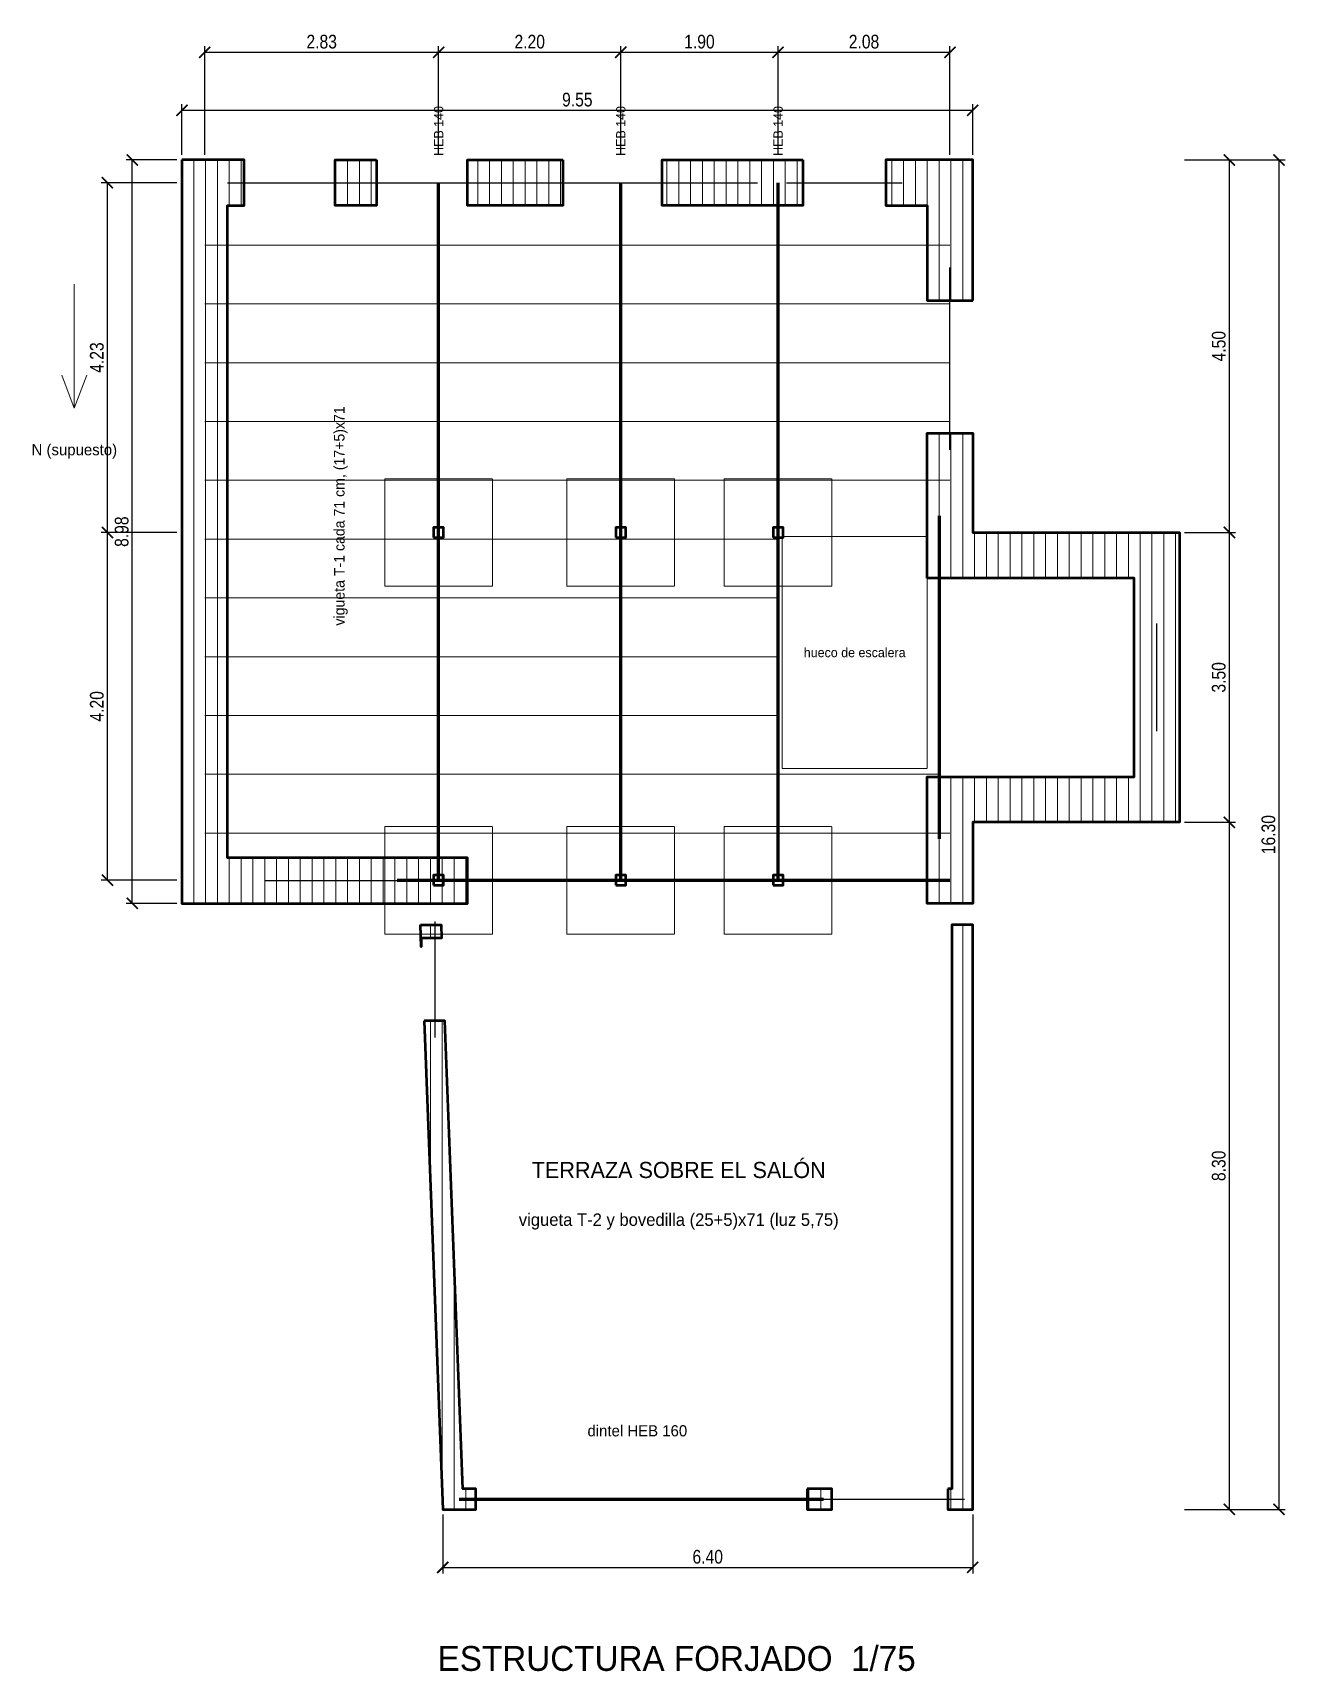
# Model space of a CAD drawing. Header units: millimetres. Extents: x -1802 to 13325, y -1954 to 17836.
import ezdxf
from ezdxf.enums import TextEntityAlignment as Align

# ---------------------------------------------------------------- set-up
doc = ezdxf.new("R2010")
doc.units = ezdxf.units.MM
doc.linetypes.add('DASHED', pattern=[1.524, 1.27, -0.254])
for name, color, linetype, lineweight in [('COTAS', 3, 'Continuous', 13), ('ESCALERA_ALTA', 30, 'DASHED', 18), ('muros_PB', 7, 'Continuous', 50), ('pilares', 1, 'Continuous', 50), ('RAYADO_MURO', 7, 'Continuous', 9), ('TEXTO', 2, 'Continuous', 13), ('VIGAS', 1, 'Continuous', 60), ('VIGUETA_HORM', 8, 'Continuous', 13), ('VIGUETAS', 5, 'Continuous', 25), ('ZAPATAS', 8, 'DASHED', 18)]:
    doc.layers.add(name, color=color, linetype=linetype, lineweight=lineweight)
doc.styles.add('OpenSansCondensed-Light', font='OpenSansCondensed-Light.ttf')
doc.dimstyles.new('EZDXF', dxfattribs={"dimtxt": 0.25, "dimasz": 0.175, "dimexe": 0.375, "dimexo": 0.125, "dimgap": 0.1, "dimtad": 1, "dimlfac": 100, "dimzin": 12, "dimdsep": 46, "dimtxsty": 'OpenSansCondensed-Light', "dimblk": 'ARCHTICK', "dimcen": 2.5, "dimazin": 3, "dimtfac": 0.5, "dimtmove": 2, "dimatfit": 3})

# ---------------------------------------------------------------- blocks, each defined once
blk = doc.blocks.new('_ARCHTICK')
at = {"color": 0, "linetype": 'BYBLOCK', "const_width": 0.15}
blk.add_lwpolyline([(-0.5, -0.5), (0.5, 0.5)], dxfattribs=at)

msp = doc.modelspace()

# ---------------------------------------------------------------- hatches: boundary and pattern name
at = {"layer": 'RAYADO_MURO'}
h = msp.add_hatch(dxfattribs=at)
h.set_pattern_fill('ANSI31', scale=45, angle=45)
h.paths.add_polyline_path([(0, 16300), (0, 7320), (3450, 7320), (3450, 7870), (550, 7870), (550, 15750), (750, 15750), (750, 16300)])
h = msp.add_hatch(dxfattribs=at)
h.set_pattern_fill('ANSI31', scale=45, angle=45)
h.paths.add_polyline_path([(2350, 16300), (2350, 15750), (1850, 15750), (1850, 16300)])
h = msp.add_hatch(dxfattribs=at)
h.set_pattern_fill('ANSI31', scale=45, angle=45)
h.paths.add_polyline_path([(4600, 16300), (4600, 15750), (3450, 15750), (3450, 16300)])
h = msp.add_hatch(dxfattribs=at)
h.set_pattern_fill('ANSI31', scale=45, angle=45)
h.paths.add_polyline_path([(7500, 16300), (7500, 15750), (5800, 15750), (5800, 16300)])
h = msp.add_hatch(dxfattribs=at)
h.set_pattern_fill('ANSI31', scale=45, angle=45)
h.paths.add_polyline_path([(9550, 14600), (9550, 16300), (8500, 16300), (8500, 15750), (9000, 15750), (9000, 14600)])
h = msp.add_hatch(dxfattribs=at)
h.set_pattern_fill('ANSI31', scale=45, angle=45)
h.paths.add_polyline_path([(9000, 11250), (9000, 13000), (9550, 13000), (9550, 11800), (12050, 11800), (12050, 8300), (9550, 8300), (9550, 7320), (9000, 7320), (9000, 8850), (11500, 8850), (11500, 11250)])
h = msp.add_hatch(dxfattribs=at)
h.set_pattern_fill('ANSI31', scale=45, angle=45)
h.paths.add_polyline_path([(2879.94536, 7060), (3130.12818, 7060), (3136.2484, 6900), (2890, 6900), (2890, 6797.14286)])
h = msp.add_hatch(dxfattribs=at)
h.set_pattern_fill('ANSI31', scale=45, angle=45)
h.paths.add_polyline_path([(9250, 250), (9250, 0), (9550, 0), (9550, 7060), (9300, 7060), (9300, 250)])
h = msp.add_hatch(dxfattribs=at)
h.set_pattern_fill('ANSI31', scale=45, angle=45)
h.paths.add_polyline_path([(2924.31694, 5900), (3150, 0), (3550, 0), (3550, 250), (3390.61999, 250), (3174.49977, 5900)])
h = msp.add_hatch(dxfattribs=at)
h.set_pattern_fill('ANSI31', scale=45, angle=45)
h.paths.add_polyline_path([(7550, 250), (7550, 0), (7850, 0), (7850, 250)])

# ---------------------------------------------------------------- linework, layer by layer
at = {"layer": 'COTAS'}
for p, q in [((-1300, 14800), (-1300, 13300)), ((-1300, 13300), (-1450, 13700)), ((-1300, 13300), (-1150, 13700))]:
    msp.add_line(p, q, dxfattribs=at)
at = {"layer": 'ESCALERA_ALTA'}
msp.add_lwpolyline([(7250, 8950), (9000, 8950), (9000, 11750), (7250, 11750)], close=True, dxfattribs=at)
at = {"layer": 'muros_PB'}
for points in [[(0, 16300), (0, 7320), (3450, 7320), (3450, 7870), (550, 7870), (550, 15750), (750, 15750), (750, 16300)], [(2350, 16300), (2350, 15750), (1850, 15750), (1850, 16300)], [(4600, 16300), (4600, 15750), (3450, 15750), (3450, 16300)], [(7500, 16300), (7500, 15750), (5800, 15750), (5800, 16300)], [(9550, 14600), (9550, 16300), (8500, 16300), (8500, 15750), (9000, 15750), (9000, 14600)], [(9000, 11250), (9000, 13000), (9550, 13000), (9550, 11800), (12050, 11800), (12050, 8300), (9550, 8300), (9550, 7320), (9000, 7320), (9000, 8850), (11500, 8850), (11500, 11250)], [(2879.94536, 7060), (3130.12818, 7060), (3136.2484, 6900), (2890, 6900), (2890, 6797.14286)], [(9250, 250), (9250, 0), (9550, 0), (9550, 7060), (9300, 7060), (9300, 250)], [(2924.31694, 5900), (3150, 0), (3550, 0), (3550, 250), (3390.61999, 250), (3174.49977, 5900)], [(7550, 250), (7550, 0), (7850, 0), (7850, 250)]]:
    msp.add_lwpolyline(points, close=True, dxfattribs=at)
at = {"layer": 'PILARES'}
for points in [[(3040, 11740), (3160, 11740), (3160, 11860), (3040, 11860)], [(5240, 11740), (5360, 11740), (5360, 11860), (5240, 11860)], [(7140, 11740), (7260, 11740), (7260, 11860), (7140, 11860)], [(3040, 7540), (3160, 7540), (3160, 7660), (3040, 7660)], [(5240, 7540), (5360, 7540), (5360, 7660), (5240, 7660)], [(7140, 7540), (7260, 7540), (7260, 7660), (7140, 7660)]]:
    msp.add_lwpolyline(points, close=True, dxfattribs=at)
at = {"layer": 'VIGAS'}
for points in [[(3100, 7600), (3100, 16025)], [(5300, 7600), (5300, 16025)], [(7200, 7600), (7200, 16025)], [(9150, 8100), (9150, 12000)], [(2600, 7600), (3100, 7600)], [(3100, 7600), (5300, 7600)], [(5300, 7600), (7200, 7600)], [(7200, 7600), (9275, 7600)], [(3350, 125), (7750, 125)]]:
    msp.add_lwpolyline(points, dxfattribs=at)
at = {"layer": 'VIGUETA_HORM'}
for points in [[(275, 15270), (3100, 15270)], [(3100, 15270), (5300, 15270)], [(5300, 15270), (7200, 15270)], [(7200, 15270), (9275, 15270)], [(275, 14560), (3100, 14560)], [(3100, 14560), (5300, 14560)], [(5300, 14560), (7200, 14560)], [(7200, 14560), (9275, 14560)], [(275, 13850), (3100, 13850)], [(3100, 13850), (5300, 13850)], [(5300, 13850), (7200, 13850)], [(7200, 13850), (9275, 13850)], [(275, 13140), (3100, 13140)], [(3100, 13140), (5300, 13140)], [(5300, 13140), (7200, 13140)], [(7200, 13140), (9275, 13140)], [(275, 12430), (3100, 12430)], [(3100, 12430), (5300, 12430)], [(5300, 12430), (7200, 12430)], [(7200, 12430), (9275, 12430)], [(275, 11720), (3100, 11720)], [(3100, 11720), (5300, 11720)], [(5300, 11720), (7200, 11720)], [(275, 11010), (3100, 11010)], [(3100, 11010), (5300, 11010)], [(5300, 11010), (7200, 11010)], [(275, 10300), (3100, 10300)], [(3100, 10300), (5300, 10300)], [(5300, 10300), (7200, 10300)], [(275, 9590), (3100, 9590)], [(3100, 9590), (5300, 9590)], [(5300, 9590), (7200, 9590)], [(275, 8880), (3100, 8880)], [(3100, 8880), (5300, 8880)], [(5300, 8880), (7200, 8880)], [(7200, 8880), (9150, 8880)], [(275, 8170), (3100, 8170)], [(3100, 8170), (5300, 8170)], [(5300, 8170), (7200, 8170)], [(7200, 8170), (9275, 8170)]]:
    msp.add_lwpolyline(points, dxfattribs=at)
at = {"layer": 'VIGUETAS'}
for points in [[(550, 16025), (2050, 16025)], [(800, 16025), (2400, 16025)], [(2150, 16025), (3650, 16025)], [(2800, 16025), (4400, 16025)], [(4400, 16025), (6000, 16025)], [(5350, 16025), (6950, 16025)], [(7300, 16025), (8700, 16025)], [(7300, 16025), (8700, 16025)], [(9275, 13400), (9275, 15000)], [(9275, 12800), (9275, 14800)], [(11775, 9400), (11775, 10700)], [(1000, 7595), (2600, 7595)], [(1000, 7595), (2800, 7595)], [(3060, 5700), (3060, 7100)], [(7650, 125), (9450, 125)]]:
    msp.add_lwpolyline(points, dxfattribs=at)
at = {"layer": 'ZAPATAS'}
for points in [[(2450, 11150), (3750, 11150), (3750, 12450), (2450, 12450)], [(4650, 11150), (5950, 11150), (5950, 12450), (4650, 12450)], [(6550, 11150), (7850, 11150), (7850, 12450), (6550, 12450)], [(2450, 6950), (3750, 6950), (3750, 8250), (2450, 8250)], [(4650, 6950), (5950, 6950), (5950, 8250), (4650, 8250)], [(6550, 6950), (7850, 6950), (7850, 8250), (6550, 8250)]]:
    msp.add_lwpolyline(points, close=True, dxfattribs=at)

# ---------------------------------------------------------------- texts
at = {"layer": 'TEXTO'}
for s, height, p in [('HEB 140', 112.5, (3100, 16650)), ('HEB 140', 112.5, (5300, 16650)), ('HEB 140', 112.5, (7200, 16650)), ('vigueta T-1 cada 71 cm, (17+5)x71', 127.5, (1900, 12000))]:
    msp.add_text(s, height=height, rotation=90, dxfattribs=at).set_placement(p, align=Align.MIDDLE_CENTER)
for s, height, p in [('N (supuesto)', 135, (-1300, 12800)), ('hueco de escalera', 112.5, (8125, 10350)), ('TERRAZA SOBRE EL SALÓN', 195, (6000, 4100)), ('vigueta T-2 y bovedilla (25+5)x71 (luz 5,75)', 150, (6000, 3500)), ('dintel HEB 160', 135, (5500, 950)), ('ESTRUCTURA FORJADO  1/75', 300, (5975, -1800))]:
    msp.add_text(s, height=height, dxfattribs=at).set_placement(p, align=Align.MIDDLE_CENTER)

# ---------------------------------------------------------------- dimensions: what is measured, and where the dimension line sits
at = {"layer": 'COTAS'}
for base, p1, p2, text in [((275, 17600), (275, 16300), (3100, 16300), '2.83'), ((3100, 17600), (3100, 16300), (5300, 16300), '2.20'), ((5300, 17600), (5300, 16300), (7200, 16300), '1.90'), ((7200, 17600), (7200, 16300), (9275, 16300), '2.08'), ((0, 16900), (0, 16300), (9550, 16300), '9.55'), ((3150, -700), (3150, 0), (9550, 0), '6.40')]:
    msp.add_linear_dim(base=base, p1=p1, p2=p2, text=text, dimstyle='EZDXF', override={"dimtxt": 165, "dimasz": 135, "dimexe": 75, "dimexo": 60, "dimgap": 45, "dimtad": 1, "dimclrt": 3}, dxfattribs=at).render()
for base, p1, p2, text in [((-600, 7320), (0, 7320), (0, 16300), '8.98'), ((12650, 11800), (12050, 11800), (12050, 16300), '4.50'), ((13250, 0), (12050, 0), (12050, 16300), '16.30'), ((-900, 11800), (0, 11800), (0, 16025), '4.23'), ((-900, 7600), (0, 7600), (0, 11800), '4.20'), ((12650, 8300), (12050, 8300), (12050, 11800), '3.50'), ((12650, 0), (12050, 0), (12050, 8300), '8.30')]:
    msp.add_linear_dim(base=base, p1=p1, p2=p2, angle=90, text=text, dimstyle='EZDXF', override={"dimtxt": 165, "dimasz": 135, "dimexe": 75, "dimexo": 60, "dimgap": 45, "dimtad": 1, "dimclrt": 3}, dxfattribs=at).render()

doc.saveas('drawing.dxf')
